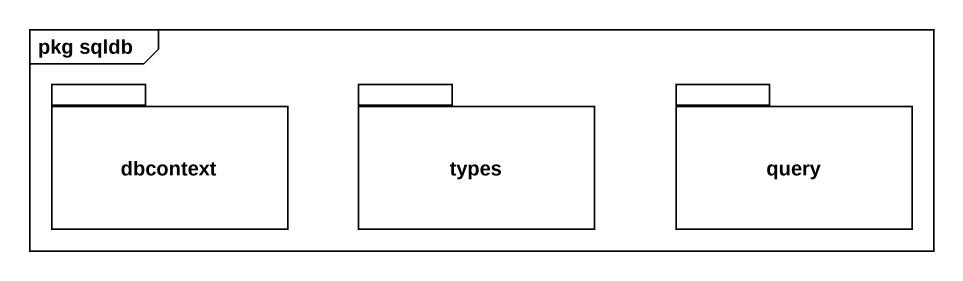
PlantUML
@startuml
mainframe pkg sqldb
package dbcontext {
}
package types {
}
package query {
}
@enduml
